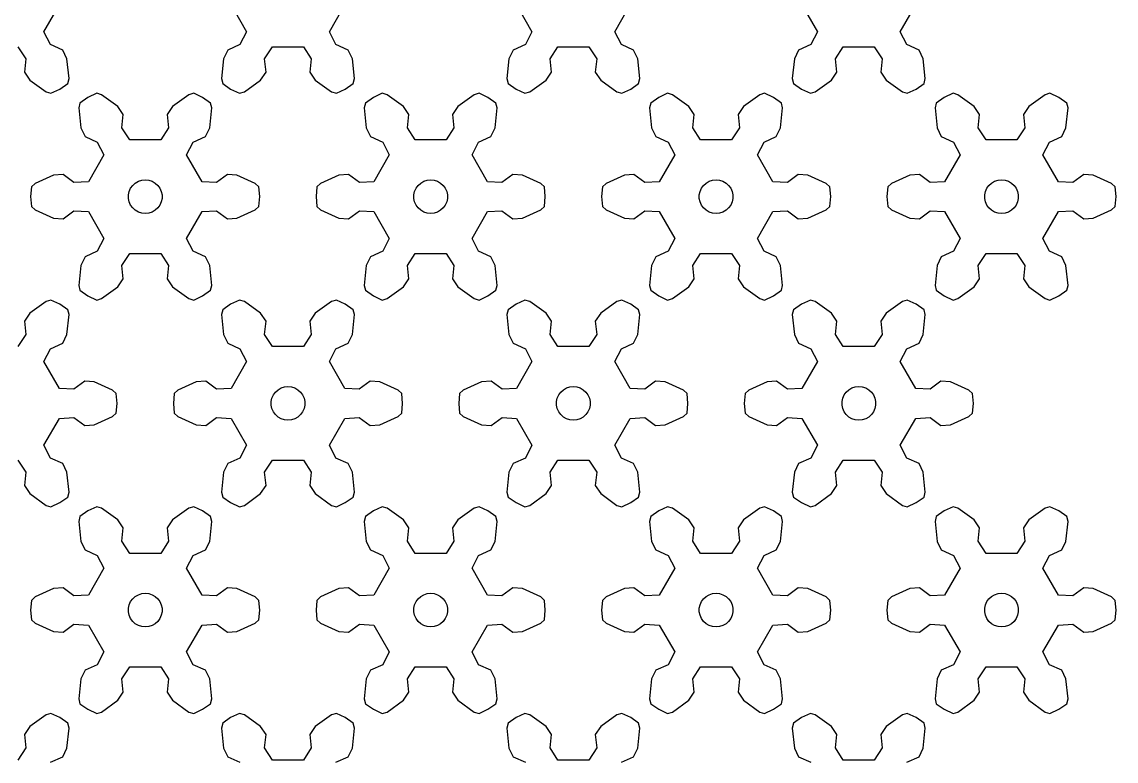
# Model space of a CAD drawing. Extents: x 0 to 198, y 0 to 239.
# Drawn here: x 100.7 to 198, y 106 to 171.7 of the extents above; entities that cross this region are included whole.
import ezdxf

# ---------------------------------------------------------------- set-up
doc = ezdxf.new("R2010")
doc.units = 0

msp = doc.modelspace()

# ---------------------------------------------------------------- linework, layer by layer
for p, q in [((102.667, 170.848), (104.043, 173.231)), ((119.304, 173.231), (120.68, 170.848)), ((128.039, 170.848), (129.414, 173.231)), ((144.676, 173.231), (146.052, 170.848)), ((153.41, 170.848), (154.786, 173.231)), ((170.048, 173.231), (171.423, 170.848)), ((178.782, 170.848), (180.158, 173.231)), ((103.252, 169.705), (102.667, 170.848)), ((120.68, 170.848), (120.095, 169.705)), ((128.624, 169.705), (128.039, 170.848)), ((146.052, 170.848), (145.467, 169.705)), ((153.995, 169.705), (153.41, 170.848)), ((171.423, 170.848), (170.838, 169.705)), ((179.367, 169.705), (178.782, 170.848)), ((100.363, 169.518), (101.061, 168.44)), ((104.342, 169.218), (103.252, 169.705)), ((120.095, 169.705), (119.005, 169.218)), ((122.285, 168.44), (122.983, 169.518)), ((122.983, 169.518), (125.735, 169.518)), ((125.735, 169.518), (126.433, 168.44)), ((129.713, 169.218), (128.624, 169.705)), ((145.467, 169.705), (144.377, 169.218)), ((147.657, 168.44), (148.355, 169.518)), ((148.355, 169.518), (151.107, 169.518)), ((151.107, 169.518), (151.805, 168.44)), ((155.085, 169.218), (153.995, 169.705)), ((170.838, 169.705), (169.749, 169.218)), ((173.029, 168.44), (173.727, 169.518)), ((173.727, 169.518), (176.479, 169.518)), ((176.479, 169.518), (177.177, 168.44)), ((180.457, 169.218), (179.367, 169.705)), ((101.061, 168.44), (100.938, 167.253)), ((104.715, 168.451), (104.342, 169.218)), ((104.9, 166.675), (104.715, 168.451)), ((118.632, 168.451), (118.447, 166.675)), ((119.005, 169.218), (118.632, 168.451)), ((122.409, 167.253), (122.285, 168.44)), ((126.433, 168.44), (126.309, 167.253)), ((130.087, 168.451), (129.713, 169.218)), ((130.271, 166.675), (130.087, 168.451)), ((144.004, 168.451), (143.819, 166.675)), ((144.377, 169.218), (144.004, 168.451)), ((147.781, 167.253), (147.657, 168.44)), ((151.805, 168.44), (151.681, 167.253)), ((155.458, 168.451), (155.085, 169.218)), ((155.643, 166.675), (155.458, 168.451)), ((169.375, 168.451), (169.191, 166.675)), ((169.749, 169.218), (169.375, 168.451)), ((173.153, 167.253), (173.029, 168.44)), ((177.177, 168.44), (177.053, 167.253)), ((180.83, 168.451), (180.457, 169.218)), ((181.015, 166.675), (180.83, 168.451)), ((100.938, 167.253), (101.415, 166.546)), ((101.415, 166.546), (102.861, 165.498)), ((104.79, 166.237), (104.9, 166.675)), ((118.447, 166.675), (118.556, 166.237)), ((120.485, 165.498), (121.931, 166.546)), ((121.931, 166.546), (122.409, 167.253)), ((126.309, 167.253), (126.787, 166.546)), ((126.787, 166.546), (128.233, 165.498)), ((130.162, 166.237), (130.271, 166.675)), ((143.819, 166.675), (143.928, 166.237)), ((145.857, 165.498), (147.303, 166.546)), ((147.303, 166.546), (147.781, 167.253)), ((151.681, 167.253), (152.159, 166.546)), ((152.159, 166.546), (153.605, 165.498)), ((155.534, 166.237), (155.643, 166.675)), ((169.191, 166.675), (169.3, 166.237)), ((171.229, 165.498), (172.675, 166.546)), ((172.675, 166.546), (173.153, 167.253)), ((177.053, 167.253), (177.531, 166.546)), ((177.531, 166.546), (178.977, 165.498)), ((180.906, 166.237), (181.015, 166.675)), ((102.861, 165.498), (103.295, 165.374)), ((103.295, 165.374), (104.08, 165.74)), ((104.08, 165.74), (104.79, 166.237)), ((107.366, 165.374), (106.58, 165.008)), ((107.8, 165.25), (107.366, 165.374)), ((115.981, 165.374), (115.547, 165.25)), ((116.766, 165.008), (115.981, 165.374)), ((118.556, 166.237), (119.266, 165.74)), ((119.266, 165.74), (120.051, 165.374)), ((120.051, 165.374), (120.485, 165.498)), ((128.233, 165.498), (128.667, 165.374)), ((128.667, 165.374), (129.452, 165.74)), ((129.452, 165.74), (130.162, 166.237)), ((132.737, 165.374), (131.952, 165.008)), ((133.171, 165.25), (132.737, 165.374)), ((141.353, 165.374), (140.919, 165.25)), ((142.138, 165.008), (141.353, 165.374)), ((143.928, 166.237), (144.638, 165.74)), ((144.638, 165.74), (145.423, 165.374)), ((145.423, 165.374), (145.857, 165.498)), ((153.605, 165.498), (154.039, 165.374)), ((154.039, 165.374), (154.824, 165.74)), ((154.824, 165.74), (155.534, 166.237)), ((158.109, 165.374), (157.324, 165.008)), ((158.543, 165.25), (158.109, 165.374)), ((166.725, 165.374), (166.291, 165.25)), ((167.51, 165.008), (166.725, 165.374)), ((169.3, 166.237), (170.01, 165.74)), ((170.01, 165.74), (170.795, 165.374)), ((170.795, 165.374), (171.229, 165.498)), ((178.977, 165.498), (179.411, 165.374)), ((179.411, 165.374), (180.196, 165.74)), ((180.196, 165.74), (180.906, 166.237)), ((183.481, 165.374), (182.696, 165.008)), ((183.915, 165.25), (183.481, 165.374)), ((192.096, 165.374), (191.662, 165.25)), ((192.882, 165.008), (192.096, 165.374)), ((105.871, 164.511), (105.761, 164.073)), ((106.58, 165.008), (105.871, 164.511)), ((109.245, 164.202), (107.8, 165.25)), ((115.547, 165.25), (114.101, 164.202)), ((117.476, 164.511), (116.766, 165.008)), ((117.586, 164.073), (117.476, 164.511)), ((131.242, 164.511), (131.133, 164.073)), ((131.952, 165.008), (131.242, 164.511)), ((134.617, 164.202), (133.171, 165.25)), ((140.919, 165.25), (139.473, 164.202)), ((142.848, 164.511), (142.138, 165.008)), ((142.957, 164.073), (142.848, 164.511)), ((156.614, 164.511), (156.505, 164.073)), ((157.324, 165.008), (156.614, 164.511)), ((159.989, 164.202), (158.543, 165.25)), ((166.291, 165.25), (164.845, 164.202)), ((168.22, 164.511), (167.51, 165.008)), ((168.329, 164.073), (168.22, 164.511)), ((181.986, 164.511), (181.876, 164.073)), ((182.696, 165.008), (181.986, 164.511)), ((185.361, 164.202), (183.915, 165.25)), ((191.662, 165.25), (190.217, 164.202)), ((193.591, 164.511), (192.882, 165.008)), ((193.701, 164.073), (193.591, 164.511)), ((105.761, 164.073), (105.946, 162.297)), ((109.723, 163.495), (109.245, 164.202)), ((109.599, 162.308), (109.723, 163.495)), ((114.101, 164.202), (113.623, 163.495)), ((113.623, 163.495), (113.747, 162.308)), ((117.401, 162.297), (117.586, 164.073)), ((131.133, 164.073), (131.318, 162.297)), ((135.095, 163.495), (134.617, 164.202)), ((134.971, 162.308), (135.095, 163.495)), ((139.473, 164.202), (138.995, 163.495)), ((138.995, 163.495), (139.119, 162.308)), ((142.772, 162.297), (142.957, 164.073)), ((156.505, 164.073), (156.689, 162.297)), ((160.467, 163.495), (159.989, 164.202)), ((160.343, 162.308), (160.467, 163.495)), ((164.845, 164.202), (164.367, 163.495)), ((164.367, 163.495), (164.491, 162.308)), ((168.144, 162.297), (168.329, 164.073)), ((181.876, 164.073), (182.061, 162.297)), ((185.839, 163.495), (185.361, 164.202)), ((185.715, 162.308), (185.839, 163.495)), ((190.217, 164.202), (189.739, 163.495)), ((189.739, 163.495), (189.863, 162.308)), ((193.516, 162.297), (193.701, 164.073)), ((105.946, 162.297), (106.319, 161.53)), ((106.319, 161.53), (107.409, 161.043)), ((110.298, 161.229), (109.599, 162.308)), ((113.747, 162.308), (113.049, 161.229)), ((115.938, 161.043), (117.027, 161.53)), ((117.027, 161.53), (117.401, 162.297)), ((131.318, 162.297), (131.691, 161.53)), ((131.691, 161.53), (132.781, 161.043)), ((135.669, 161.229), (134.971, 162.308)), ((139.119, 162.308), (138.421, 161.229)), ((141.309, 161.043), (142.399, 161.53)), ((142.399, 161.53), (142.772, 162.297)), ((156.689, 162.297), (157.063, 161.53)), ((157.063, 161.53), (158.153, 161.043)), ((161.041, 161.229), (160.343, 162.308)), ((164.491, 162.308), (163.793, 161.229)), ((166.681, 161.043), (167.771, 161.53)), ((167.771, 161.53), (168.144, 162.297)), ((182.061, 162.297), (182.434, 161.53)), ((182.434, 161.53), (183.524, 161.043)), ((186.413, 161.229), (185.715, 162.308)), ((189.863, 162.308), (189.164, 161.229)), ((192.053, 161.043), (193.143, 161.53)), ((193.143, 161.53), (193.516, 162.297)), ((107.409, 161.043), (107.994, 159.899)), ((113.049, 161.229), (110.298, 161.229)), ((115.353, 159.899), (115.938, 161.043)), ((132.781, 161.043), (133.366, 159.899)), ((138.421, 161.229), (135.669, 161.229)), ((140.725, 159.899), (141.309, 161.043)), ((158.153, 161.043), (158.737, 159.899)), ((163.793, 161.229), (161.041, 161.229)), ((166.096, 159.899), (166.681, 161.043)), ((183.524, 161.043), (184.109, 159.899)), ((189.164, 161.229), (186.413, 161.229)), ((191.468, 159.899), (192.053, 161.043)), ((107.994, 159.899), (106.618, 157.516)), ((116.728, 157.516), (115.353, 159.899)), ((133.366, 159.899), (131.99, 157.516)), ((142.1, 157.516), (140.725, 159.899)), ((158.737, 159.899), (157.362, 157.516)), ((167.472, 157.516), (166.096, 159.899)), ((184.109, 159.899), (182.734, 157.516)), ((192.844, 157.516), (191.468, 159.899)), ((103.518, 158.091), (101.887, 157.363)), ((104.369, 158.152), (103.518, 158.091)), ((105.335, 157.451), (104.369, 158.152)), ((111.063, 157.557), (111.361, 157.654)), ((111.361, 157.654), (111.673, 157.686)), ((111.673, 157.686), (111.985, 157.654)), ((111.985, 157.654), (112.283, 157.557)), ((118.978, 158.152), (118.011, 157.451)), ((119.829, 158.091), (118.978, 158.152)), ((121.459, 157.363), (119.829, 158.091)), ((128.89, 158.091), (127.259, 157.363)), ((129.741, 158.152), (128.89, 158.091)), ((130.707, 157.451), (129.741, 158.152)), ((136.435, 157.557), (136.733, 157.654)), ((136.733, 157.654), (137.045, 157.686)), ((137.045, 157.686), (137.357, 157.654)), ((137.357, 157.654), (137.655, 157.557)), ((144.35, 158.152), (143.383, 157.451)), ((145.2, 158.091), (144.35, 158.152)), ((146.831, 157.363), (145.2, 158.091)), ((154.262, 158.091), (152.631, 157.363)), ((155.112, 158.152), (154.262, 158.091)), ((156.079, 157.451), (155.112, 158.152)), ((161.807, 157.557), (162.105, 157.654)), ((162.105, 157.654), (162.417, 157.686)), ((162.417, 157.686), (162.729, 157.654)), ((162.729, 157.654), (163.027, 157.557)), ((169.721, 158.152), (168.755, 157.451)), ((170.572, 158.091), (169.721, 158.152)), ((172.203, 157.363), (170.572, 158.091)), ((179.633, 158.091), (178.003, 157.363)), ((180.484, 158.152), (179.633, 158.091)), ((181.451, 157.451), (180.484, 158.152)), ((187.179, 157.557), (187.477, 157.654)), ((187.477, 157.654), (187.789, 157.686)), ((187.789, 157.686), (188.101, 157.654)), ((188.101, 157.654), (188.399, 157.557)), ((195.093, 158.152), (194.127, 157.451)), ((195.944, 158.091), (195.093, 158.152)), ((197.575, 157.363), (195.944, 158.091)), ((101.563, 157.05), (101.487, 156.186)), ((101.887, 157.363), (101.563, 157.05)), ((106.618, 157.516), (105.335, 157.451)), ((110.181, 156.343), (110.247, 156.65)), ((110.247, 156.65), (110.374, 156.936)), ((110.374, 156.936), (110.559, 157.19)), ((110.559, 157.19), (110.792, 157.4)), ((110.792, 157.4), (111.063, 157.557)), ((112.283, 157.557), (112.555, 157.4)), ((112.555, 157.4), (112.788, 157.19)), ((112.788, 157.19), (112.972, 156.936)), ((112.972, 156.936), (113.1, 156.65)), ((113.1, 156.65), (113.165, 156.343)), ((118.011, 157.451), (116.728, 157.516)), ((121.784, 157.05), (121.459, 157.363)), ((121.859, 156.186), (121.784, 157.05)), ((126.935, 157.05), (126.859, 156.186)), ((127.259, 157.363), (126.935, 157.05)), ((131.99, 157.516), (130.707, 157.451)), ((135.553, 156.343), (135.618, 156.65)), ((135.618, 156.65), (135.746, 156.936)), ((135.746, 156.936), (135.93, 157.19)), ((135.93, 157.19), (136.163, 157.4)), ((136.163, 157.4), (136.435, 157.557)), ((137.655, 157.557), (137.927, 157.4)), ((137.927, 157.4), (138.16, 157.19)), ((138.16, 157.19), (138.344, 156.936)), ((138.344, 156.936), (138.472, 156.65)), ((138.472, 156.65), (138.537, 156.343)), ((143.383, 157.451), (142.1, 157.516)), ((147.155, 157.05), (146.831, 157.363)), ((147.231, 156.186), (147.155, 157.05)), ((152.307, 157.05), (152.231, 156.186)), ((152.631, 157.363), (152.307, 157.05)), ((157.362, 157.516), (156.079, 157.451)), ((160.925, 156.343), (160.99, 156.65)), ((160.99, 156.65), (161.118, 156.936)), ((161.118, 156.936), (161.302, 157.19)), ((161.302, 157.19), (161.535, 157.4)), ((161.535, 157.4), (161.807, 157.557)), ((163.027, 157.557), (163.299, 157.4)), ((163.299, 157.4), (163.532, 157.19)), ((163.532, 157.19), (163.716, 156.936)), ((163.716, 156.936), (163.843, 156.65)), ((163.843, 156.65), (163.909, 156.343)), ((168.755, 157.451), (167.472, 157.516)), ((172.527, 157.05), (172.203, 157.363)), ((172.603, 156.186), (172.527, 157.05)), ((177.678, 157.05), (177.603, 156.186)), ((178.003, 157.363), (177.678, 157.05)), ((182.734, 157.516), (181.451, 157.451)), ((186.297, 156.343), (186.362, 156.65)), ((186.362, 156.65), (186.49, 156.936)), ((186.49, 156.936), (186.674, 157.19)), ((186.674, 157.19), (186.907, 157.4)), ((186.907, 157.4), (187.179, 157.557)), ((188.399, 157.557), (188.67, 157.4)), ((188.67, 157.4), (188.903, 157.19)), ((188.903, 157.19), (189.088, 156.936)), ((189.088, 156.936), (189.215, 156.65)), ((189.215, 156.65), (189.281, 156.343)), ((194.127, 157.451), (192.844, 157.516)), ((197.899, 157.05), (197.575, 157.363)), ((197.975, 156.186), (197.899, 157.05)), ((101.487, 156.186), (101.563, 155.323)), ((110.181, 156.03), (110.181, 156.343)), ((110.247, 155.723), (110.181, 156.03)), ((110.374, 155.436), (110.247, 155.723)), ((113.1, 155.723), (112.972, 155.436)), ((113.165, 156.03), (113.1, 155.723)), ((113.165, 156.343), (113.165, 156.03)), ((121.784, 155.323), (121.859, 156.186)), ((126.859, 156.186), (126.935, 155.323)), ((135.553, 156.03), (135.553, 156.343)), ((135.618, 155.723), (135.553, 156.03)), ((135.746, 155.436), (135.618, 155.723)), ((138.472, 155.723), (138.344, 155.436)), ((138.537, 156.03), (138.472, 155.723)), ((138.537, 156.343), (138.537, 156.03)), ((147.155, 155.323), (147.231, 156.186)), ((152.231, 156.186), (152.307, 155.323)), ((160.925, 156.03), (160.925, 156.343)), ((160.99, 155.723), (160.925, 156.03)), ((161.118, 155.436), (160.99, 155.723)), ((163.843, 155.723), (163.716, 155.436)), ((163.909, 156.03), (163.843, 155.723)), ((163.909, 156.343), (163.909, 156.03)), ((172.527, 155.323), (172.603, 156.186)), ((177.603, 156.186), (177.678, 155.323)), ((186.297, 156.03), (186.297, 156.343)), ((186.362, 155.723), (186.297, 156.03)), ((186.49, 155.436), (186.362, 155.723)), ((189.215, 155.723), (189.088, 155.436)), ((189.281, 156.03), (189.215, 155.723)), ((189.281, 156.343), (189.281, 156.03)), ((197.899, 155.323), (197.975, 156.186)), ((101.563, 155.323), (101.887, 155.009)), ((101.887, 155.009), (103.518, 154.281)), ((104.369, 154.221), (105.335, 154.922)), ((105.335, 154.922), (106.618, 154.856)), ((106.618, 154.856), (107.994, 152.474)), ((110.559, 155.183), (110.374, 155.436)), ((110.792, 154.973), (110.559, 155.183)), ((111.063, 154.816), (110.792, 154.973)), ((111.361, 154.719), (111.063, 154.816)), ((111.673, 154.686), (111.361, 154.719)), ((111.985, 154.719), (111.673, 154.686)), ((112.283, 154.816), (111.985, 154.719)), ((112.555, 154.973), (112.283, 154.816)), ((112.788, 155.183), (112.555, 154.973)), ((112.972, 155.436), (112.788, 155.183)), ((115.353, 152.474), (116.728, 154.856)), ((116.728, 154.856), (118.011, 154.922)), ((118.011, 154.922), (118.978, 154.221)), ((119.829, 154.281), (121.459, 155.009)), ((121.459, 155.009), (121.784, 155.323)), ((126.935, 155.323), (127.259, 155.009)), ((127.259, 155.009), (128.89, 154.281)), ((129.741, 154.221), (130.707, 154.922)), ((130.707, 154.922), (131.99, 154.856)), ((131.99, 154.856), (133.366, 152.474)), ((135.93, 155.183), (135.746, 155.436)), ((136.163, 154.973), (135.93, 155.183)), ((136.435, 154.816), (136.163, 154.973)), ((136.733, 154.719), (136.435, 154.816)), ((137.045, 154.686), (136.733, 154.719)), ((137.357, 154.719), (137.045, 154.686)), ((137.655, 154.816), (137.357, 154.719)), ((137.927, 154.973), (137.655, 154.816)), ((138.16, 155.183), (137.927, 154.973)), ((138.344, 155.436), (138.16, 155.183)), ((140.725, 152.474), (142.1, 154.856)), ((142.1, 154.856), (143.383, 154.922)), ((143.383, 154.922), (144.35, 154.221)), ((145.2, 154.281), (146.831, 155.009)), ((146.831, 155.009), (147.155, 155.323)), ((152.307, 155.323), (152.631, 155.009)), ((152.631, 155.009), (154.262, 154.281)), ((155.112, 154.221), (156.079, 154.922)), ((156.079, 154.922), (157.362, 154.856)), ((157.362, 154.856), (158.737, 152.474)), ((161.302, 155.183), (161.118, 155.436)), ((161.535, 154.973), (161.302, 155.183)), ((161.807, 154.816), (161.535, 154.973)), ((162.105, 154.719), (161.807, 154.816)), ((162.417, 154.686), (162.105, 154.719)), ((162.729, 154.719), (162.417, 154.686)), ((163.027, 154.816), (162.729, 154.719)), ((163.299, 154.973), (163.027, 154.816)), ((163.532, 155.183), (163.299, 154.973)), ((163.716, 155.436), (163.532, 155.183)), ((166.096, 152.474), (167.472, 154.856)), ((167.472, 154.856), (168.755, 154.922)), ((168.755, 154.922), (169.721, 154.221)), ((170.572, 154.281), (172.203, 155.009)), ((172.203, 155.009), (172.527, 155.323)), ((177.678, 155.323), (178.003, 155.009)), ((178.003, 155.009), (179.633, 154.281)), ((180.484, 154.221), (181.451, 154.922)), ((181.451, 154.922), (182.734, 154.856)), ((182.734, 154.856), (184.109, 152.474)), ((186.674, 155.183), (186.49, 155.436)), ((186.907, 154.973), (186.674, 155.183)), ((187.179, 154.816), (186.907, 154.973)), ((187.477, 154.719), (187.179, 154.816)), ((187.789, 154.686), (187.477, 154.719)), ((188.101, 154.719), (187.789, 154.686)), ((188.399, 154.816), (188.101, 154.719)), ((188.67, 154.973), (188.399, 154.816)), ((188.903, 155.183), (188.67, 154.973)), ((189.088, 155.436), (188.903, 155.183)), ((191.468, 152.474), (192.844, 154.856)), ((192.844, 154.856), (194.127, 154.922)), ((194.127, 154.922), (195.093, 154.221)), ((195.944, 154.281), (197.575, 155.009)), ((197.575, 155.009), (197.899, 155.323)), ((103.518, 154.281), (104.369, 154.221)), ((118.978, 154.221), (119.829, 154.281)), ((128.89, 154.281), (129.741, 154.221)), ((144.35, 154.221), (145.2, 154.281)), ((154.262, 154.281), (155.112, 154.221)), ((169.721, 154.221), (170.572, 154.281)), ((179.633, 154.281), (180.484, 154.221)), ((195.093, 154.221), (195.944, 154.281)), ((107.994, 152.474), (107.409, 151.33)), ((115.938, 151.33), (115.353, 152.474)), ((133.366, 152.474), (132.781, 151.33)), ((141.309, 151.33), (140.725, 152.474)), ((158.737, 152.474), (158.153, 151.33)), ((166.681, 151.33), (166.096, 152.474)), ((184.109, 152.474), (183.524, 151.33)), ((192.053, 151.33), (191.468, 152.474)), ((106.319, 150.843), (105.946, 150.076)), ((107.409, 151.33), (106.319, 150.843)), ((109.599, 150.065), (110.298, 151.143)), ((110.298, 151.143), (113.049, 151.143)), ((113.049, 151.143), (113.747, 150.065)), ((117.027, 150.843), (115.938, 151.33)), ((117.401, 150.076), (117.027, 150.843)), ((131.691, 150.843), (131.318, 150.076)), ((132.781, 151.33), (131.691, 150.843)), ((134.971, 150.065), (135.669, 151.143)), ((135.669, 151.143), (138.421, 151.143)), ((138.421, 151.143), (139.119, 150.065)), ((142.399, 150.843), (141.309, 151.33)), ((142.772, 150.076), (142.399, 150.843)), ((157.063, 150.843), (156.689, 150.076)), ((158.153, 151.33), (157.063, 150.843)), ((160.343, 150.065), (161.041, 151.143)), ((161.041, 151.143), (163.793, 151.143)), ((163.793, 151.143), (164.491, 150.065)), ((167.771, 150.843), (166.681, 151.33)), ((168.144, 150.076), (167.771, 150.843)), ((182.434, 150.843), (182.061, 150.076)), ((183.524, 151.33), (182.434, 150.843)), ((185.715, 150.065), (186.413, 151.143)), ((186.413, 151.143), (189.164, 151.143)), ((189.164, 151.143), (189.863, 150.065)), ((193.143, 150.843), (192.053, 151.33)), ((193.516, 150.076), (193.143, 150.843)), ((105.946, 150.076), (105.761, 148.3)), ((109.723, 148.878), (109.599, 150.065)), ((113.747, 150.065), (113.623, 148.878)), ((117.586, 148.3), (117.401, 150.076)), ((131.318, 150.076), (131.133, 148.3)), ((135.095, 148.878), (134.971, 150.065)), ((139.119, 150.065), (138.995, 148.878)), ((142.957, 148.3), (142.772, 150.076)), ((156.689, 150.076), (156.505, 148.3)), ((160.467, 148.878), (160.343, 150.065)), ((164.491, 150.065), (164.367, 148.878)), ((168.329, 148.3), (168.144, 150.076)), ((182.061, 150.076), (181.876, 148.3)), ((185.839, 148.878), (185.715, 150.065)), ((189.863, 150.065), (189.739, 148.878)), ((193.701, 148.3), (193.516, 150.076)), ((109.245, 148.171), (109.723, 148.878)), ((113.623, 148.878), (114.101, 148.171)), ((134.617, 148.171), (135.095, 148.878)), ((138.995, 148.878), (139.473, 148.171)), ((159.989, 148.171), (160.467, 148.878)), ((164.367, 148.878), (164.845, 148.171)), ((185.361, 148.171), (185.839, 148.878)), ((189.739, 148.878), (190.217, 148.171)), ((105.761, 148.3), (105.871, 147.862)), ((105.871, 147.862), (106.58, 147.365)), ((107.8, 147.123), (109.245, 148.171)), ((114.101, 148.171), (115.547, 147.123)), ((116.766, 147.365), (117.476, 147.862)), ((117.476, 147.862), (117.586, 148.3)), ((131.133, 148.3), (131.242, 147.862)), ((131.242, 147.862), (131.952, 147.365)), ((133.171, 147.123), (134.617, 148.171)), ((139.473, 148.171), (140.919, 147.123)), ((142.138, 147.365), (142.848, 147.862)), ((142.848, 147.862), (142.957, 148.3)), ((156.505, 148.3), (156.614, 147.862)), ((156.614, 147.862), (157.324, 147.365)), ((158.543, 147.123), (159.989, 148.171)), ((164.845, 148.171), (166.291, 147.123)), ((167.51, 147.365), (168.22, 147.862)), ((168.22, 147.862), (168.329, 148.3)), ((181.876, 148.3), (181.986, 147.862)), ((181.986, 147.862), (182.696, 147.365)), ((183.915, 147.123), (185.361, 148.171)), ((190.217, 148.171), (191.662, 147.123)), ((192.882, 147.365), (193.591, 147.862)), ((193.591, 147.862), (193.701, 148.3)), ((102.861, 146.875), (101.415, 145.827)), ((103.295, 146.999), (102.861, 146.875)), ((104.08, 146.633), (103.295, 146.999)), ((106.58, 147.365), (107.366, 146.999)), ((107.366, 146.999), (107.8, 147.123)), ((115.547, 147.123), (115.981, 146.999)), ((115.981, 146.999), (116.766, 147.365)), ((120.051, 146.999), (119.266, 146.633)), ((120.485, 146.875), (120.051, 146.999)), ((121.931, 145.827), (120.485, 146.875)), ((128.233, 146.875), (126.787, 145.827)), ((128.667, 146.999), (128.233, 146.875)), ((129.452, 146.633), (128.667, 146.999)), ((131.952, 147.365), (132.737, 146.999)), ((132.737, 146.999), (133.171, 147.123)), ((140.919, 147.123), (141.353, 146.999)), ((141.353, 146.999), (142.138, 147.365)), ((145.423, 146.999), (144.638, 146.633)), ((145.857, 146.875), (145.423, 146.999)), ((147.303, 145.827), (145.857, 146.875)), ((153.605, 146.875), (152.159, 145.827)), ((154.039, 146.999), (153.605, 146.875)), ((154.824, 146.633), (154.039, 146.999)), ((157.324, 147.365), (158.109, 146.999)), ((158.109, 146.999), (158.543, 147.123)), ((166.291, 147.123), (166.725, 146.999)), ((166.725, 146.999), (167.51, 147.365)), ((170.795, 146.999), (170.01, 146.633)), ((171.229, 146.875), (170.795, 146.999)), ((172.675, 145.827), (171.229, 146.875)), ((178.977, 146.875), (177.531, 145.827)), ((179.411, 146.999), (178.977, 146.875)), ((180.196, 146.633), (179.411, 146.999)), ((182.696, 147.365), (183.481, 146.999)), ((183.481, 146.999), (183.915, 147.123)), ((191.662, 147.123), (192.096, 146.999)), ((192.096, 146.999), (192.882, 147.365)), ((104.79, 146.136), (104.08, 146.633)), ((104.9, 145.698), (104.79, 146.136)), ((118.556, 146.136), (118.447, 145.698)), ((119.266, 146.633), (118.556, 146.136)), ((130.162, 146.136), (129.452, 146.633)), ((130.271, 145.698), (130.162, 146.136)), ((143.928, 146.136), (143.819, 145.698)), ((144.638, 146.633), (143.928, 146.136)), ((155.534, 146.136), (154.824, 146.633)), ((155.643, 145.698), (155.534, 146.136)), ((169.3, 146.136), (169.191, 145.698)), ((170.01, 146.633), (169.3, 146.136)), ((180.906, 146.136), (180.196, 146.633)), ((181.015, 145.698), (180.906, 146.136)), ((101.415, 145.827), (100.938, 145.12)), ((100.938, 145.12), (101.061, 143.933)), ((104.715, 143.922), (104.9, 145.698)), ((118.447, 145.698), (118.632, 143.922)), ((122.409, 145.12), (121.931, 145.827)), ((122.285, 143.933), (122.409, 145.12)), ((126.787, 145.827), (126.309, 145.12)), ((126.309, 145.12), (126.433, 143.933)), ((130.087, 143.922), (130.271, 145.698)), ((143.819, 145.698), (144.004, 143.922)), ((147.781, 145.12), (147.303, 145.827)), ((147.657, 143.933), (147.781, 145.12)), ((152.159, 145.827), (151.681, 145.12)), ((151.681, 145.12), (151.805, 143.933)), ((155.458, 143.922), (155.643, 145.698)), ((169.191, 145.698), (169.375, 143.922)), ((173.153, 145.12), (172.675, 145.827)), ((173.029, 143.933), (173.153, 145.12)), ((177.531, 145.827), (177.053, 145.12)), ((177.053, 145.12), (177.177, 143.933)), ((180.83, 143.922), (181.015, 145.698)), ((101.061, 143.933), (100.363, 142.854)), ((103.252, 142.668), (104.342, 143.155)), ((104.342, 143.155), (104.715, 143.922)), ((118.632, 143.922), (119.005, 143.155)), ((119.005, 143.155), (120.095, 142.668)), ((122.983, 142.854), (122.285, 143.933)), ((126.433, 143.933), (125.735, 142.854)), ((128.624, 142.668), (129.713, 143.155)), ((129.713, 143.155), (130.087, 143.922)), ((144.004, 143.922), (144.377, 143.155)), ((144.377, 143.155), (145.467, 142.668)), ((148.355, 142.854), (147.657, 143.933)), ((151.805, 143.933), (151.107, 142.854)), ((153.995, 142.668), (155.085, 143.155)), ((155.085, 143.155), (155.458, 143.922)), ((169.375, 143.922), (169.749, 143.155)), ((169.749, 143.155), (170.838, 142.668)), ((173.727, 142.854), (173.029, 143.933)), ((177.177, 143.933), (176.479, 142.854)), ((179.367, 142.668), (180.457, 143.155)), ((180.457, 143.155), (180.83, 143.922)), ((102.667, 141.524), (103.252, 142.668)), ((120.095, 142.668), (120.68, 141.524)), ((125.735, 142.854), (122.983, 142.854)), ((128.039, 141.524), (128.624, 142.668)), ((145.467, 142.668), (146.052, 141.524)), ((151.107, 142.854), (148.355, 142.854)), ((153.41, 141.524), (153.995, 142.668)), ((170.838, 142.668), (171.423, 141.524)), ((176.479, 142.854), (173.727, 142.854)), ((178.782, 141.524), (179.367, 142.668)), ((104.043, 139.142), (102.667, 141.524)), ((120.68, 141.524), (119.304, 139.142)), ((129.414, 139.142), (128.039, 141.524)), ((146.052, 141.524), (144.676, 139.142)), ((154.786, 139.142), (153.41, 141.524)), ((171.423, 141.524), (170.048, 139.142)), ((180.158, 139.142), (178.782, 141.524)), ((105.326, 139.076), (104.043, 139.142)), ((106.292, 139.777), (105.326, 139.076)), ((107.143, 139.716), (106.292, 139.777)), ((108.773, 138.989), (107.143, 139.716)), ((116.204, 139.716), (114.573, 138.989)), ((117.055, 139.777), (116.204, 139.716)), ((118.021, 139.076), (117.055, 139.777)), ((119.304, 139.142), (118.021, 139.076)), ((123.477, 139.025), (123.749, 139.182)), ((123.749, 139.182), (124.047, 139.279)), ((124.047, 139.279), (124.359, 139.312)), ((124.359, 139.312), (124.671, 139.279)), ((124.671, 139.279), (124.969, 139.182)), ((124.969, 139.182), (125.241, 139.025)), ((130.697, 139.076), (129.414, 139.142)), ((131.664, 139.777), (130.697, 139.076)), ((132.514, 139.716), (131.664, 139.777)), ((134.145, 138.989), (132.514, 139.716)), ((141.576, 139.716), (139.945, 138.989)), ((142.427, 139.777), (141.576, 139.716)), ((143.393, 139.076), (142.427, 139.777)), ((144.676, 139.142), (143.393, 139.076)), ((148.849, 139.025), (149.121, 139.182)), ((149.121, 139.182), (149.419, 139.279)), ((149.419, 139.279), (149.731, 139.312)), ((149.731, 139.312), (150.043, 139.279)), ((150.043, 139.279), (150.341, 139.182)), ((150.341, 139.182), (150.613, 139.025)), ((156.069, 139.076), (154.786, 139.142)), ((157.035, 139.777), (156.069, 139.076)), ((157.886, 139.716), (157.035, 139.777)), ((159.517, 138.989), (157.886, 139.716)), ((166.948, 139.716), (165.317, 138.989)), ((167.798, 139.777), (166.948, 139.716)), ((168.765, 139.076), (167.798, 139.777)), ((170.048, 139.142), (168.765, 139.076)), ((174.221, 139.025), (174.493, 139.182)), ((174.493, 139.182), (174.791, 139.279)), ((174.791, 139.279), (175.103, 139.312)), ((175.103, 139.312), (175.415, 139.279)), ((175.415, 139.279), (175.713, 139.182)), ((175.713, 139.182), (175.985, 139.025)), ((181.441, 139.076), (180.158, 139.142)), ((182.407, 139.777), (181.441, 139.076)), ((183.258, 139.716), (182.407, 139.777)), ((184.889, 138.989), (183.258, 139.716)), ((109.098, 138.675), (108.773, 138.989)), ((109.173, 137.812), (109.098, 138.675)), ((114.249, 138.675), (114.173, 137.812)), ((114.573, 138.989), (114.249, 138.675)), ((122.867, 137.968), (122.933, 138.275)), ((122.933, 138.275), (123.06, 138.562)), ((123.06, 138.562), (123.244, 138.815)), ((123.244, 138.815), (123.477, 139.025)), ((125.241, 139.025), (125.474, 138.815)), ((125.474, 138.815), (125.658, 138.562)), ((125.658, 138.562), (125.786, 138.275)), ((125.786, 138.275), (125.851, 137.968)), ((134.47, 138.675), (134.145, 138.989)), ((134.545, 137.812), (134.47, 138.675)), ((139.621, 138.675), (139.545, 137.812)), ((139.945, 138.989), (139.621, 138.675)), ((148.239, 137.968), (148.304, 138.275)), ((148.304, 138.275), (148.432, 138.562)), ((148.432, 138.562), (148.616, 138.815)), ((148.616, 138.815), (148.849, 139.025)), ((150.613, 139.025), (150.846, 138.815)), ((150.846, 138.815), (151.03, 138.562)), ((151.03, 138.562), (151.158, 138.275)), ((151.158, 138.275), (151.223, 137.968)), ((159.841, 138.675), (159.517, 138.989)), ((159.917, 137.812), (159.841, 138.675)), ((164.992, 138.675), (164.917, 137.812)), ((165.317, 138.989), (164.992, 138.675)), ((173.611, 137.968), (173.676, 138.275)), ((173.676, 138.275), (173.804, 138.562)), ((173.804, 138.562), (173.988, 138.815)), ((173.988, 138.815), (174.221, 139.025)), ((175.985, 139.025), (176.218, 138.815)), ((176.218, 138.815), (176.402, 138.562)), ((176.402, 138.562), (176.529, 138.275)), ((176.529, 138.275), (176.595, 137.968)), ((185.213, 138.675), (184.889, 138.989)), ((185.289, 137.812), (185.213, 138.675)), ((109.098, 136.948), (109.173, 137.812)), ((114.173, 137.812), (114.249, 136.948)), ((122.867, 137.655), (122.867, 137.968)), ((122.933, 137.348), (122.867, 137.655)), ((123.06, 137.062), (122.933, 137.348)), ((125.786, 137.348), (125.658, 137.062)), ((125.851, 137.655), (125.786, 137.348)), ((125.851, 137.968), (125.851, 137.655)), ((134.47, 136.948), (134.545, 137.812)), ((139.545, 137.812), (139.621, 136.948)), ((148.239, 137.655), (148.239, 137.968)), ((148.304, 137.348), (148.239, 137.655)), ((148.432, 137.062), (148.304, 137.348)), ((151.158, 137.348), (151.03, 137.062)), ((151.223, 137.655), (151.158, 137.348)), ((151.223, 137.968), (151.223, 137.655)), ((159.841, 136.948), (159.917, 137.812)), ((164.917, 137.812), (164.992, 136.948)), ((173.611, 137.655), (173.611, 137.968)), ((173.676, 137.348), (173.611, 137.655)), ((173.804, 137.062), (173.676, 137.348)), ((176.529, 137.348), (176.402, 137.062)), ((176.595, 137.655), (176.529, 137.348)), ((176.595, 137.968), (176.595, 137.655)), ((185.213, 136.948), (185.289, 137.812)), ((102.667, 134.099), (104.043, 136.481)), ((104.043, 136.481), (105.326, 136.547)), ((105.326, 136.547), (106.292, 135.846)), ((107.143, 135.907), (108.773, 136.635)), ((108.773, 136.635), (109.098, 136.948)), ((114.249, 136.948), (114.573, 136.635)), ((114.573, 136.635), (116.204, 135.907)), ((117.055, 135.846), (118.021, 136.547)), ((118.021, 136.547), (119.304, 136.481)), ((119.304, 136.481), (120.68, 134.099)), ((123.244, 136.808), (123.06, 137.062)), ((123.477, 136.598), (123.244, 136.808)), ((123.749, 136.441), (123.477, 136.598)), ((124.047, 136.344), (123.749, 136.441)), ((124.359, 136.312), (124.047, 136.344)), ((124.671, 136.344), (124.359, 136.312)), ((124.969, 136.441), (124.671, 136.344)), ((125.241, 136.598), (124.969, 136.441)), ((125.474, 136.808), (125.241, 136.598)), ((125.658, 137.062), (125.474, 136.808)), ((128.039, 134.099), (129.414, 136.481)), ((129.414, 136.481), (130.697, 136.547)), ((130.697, 136.547), (131.664, 135.846)), ((132.514, 135.907), (134.145, 136.635)), ((134.145, 136.635), (134.47, 136.948)), ((139.621, 136.948), (139.945, 136.635)), ((139.945, 136.635), (141.576, 135.907)), ((142.427, 135.846), (143.393, 136.547)), ((143.393, 136.547), (144.676, 136.481)), ((144.676, 136.481), (146.052, 134.099)), ((148.616, 136.808), (148.432, 137.062)), ((148.849, 136.598), (148.616, 136.808)), ((149.121, 136.441), (148.849, 136.598)), ((149.419, 136.344), (149.121, 136.441)), ((149.731, 136.312), (149.419, 136.344)), ((150.043, 136.344), (149.731, 136.312)), ((150.341, 136.441), (150.043, 136.344)), ((150.613, 136.598), (150.341, 136.441)), ((150.846, 136.808), (150.613, 136.598)), ((151.03, 137.062), (150.846, 136.808)), ((153.41, 134.099), (154.786, 136.481)), ((154.786, 136.481), (156.069, 136.547)), ((156.069, 136.547), (157.035, 135.846)), ((157.886, 135.907), (159.517, 136.635)), ((159.517, 136.635), (159.841, 136.948)), ((164.992, 136.948), (165.317, 136.635)), ((165.317, 136.635), (166.948, 135.907)), ((167.798, 135.846), (168.765, 136.547)), ((168.765, 136.547), (170.048, 136.481)), ((170.048, 136.481), (171.423, 134.099)), ((173.988, 136.808), (173.804, 137.062)), ((174.221, 136.598), (173.988, 136.808)), ((174.493, 136.441), (174.221, 136.598)), ((174.791, 136.344), (174.493, 136.441)), ((175.103, 136.312), (174.791, 136.344)), ((175.415, 136.344), (175.103, 136.312)), ((175.713, 136.441), (175.415, 136.344)), ((175.985, 136.598), (175.713, 136.441)), ((176.218, 136.808), (175.985, 136.598)), ((176.402, 137.062), (176.218, 136.808)), ((178.782, 134.099), (180.158, 136.481)), ((180.158, 136.481), (181.441, 136.547)), ((181.441, 136.547), (182.407, 135.846)), ((183.258, 135.907), (184.889, 136.635)), ((184.889, 136.635), (185.213, 136.948)), ((106.292, 135.846), (107.143, 135.907)), ((116.204, 135.907), (117.055, 135.846)), ((131.664, 135.846), (132.514, 135.907)), ((141.576, 135.907), (142.427, 135.846)), ((157.035, 135.846), (157.886, 135.907)), ((166.948, 135.907), (167.798, 135.846)), ((182.407, 135.846), (183.258, 135.907)), ((103.252, 132.955), (102.667, 134.099)), ((120.68, 134.099), (120.095, 132.955)), ((128.624, 132.955), (128.039, 134.099)), ((146.052, 134.099), (145.467, 132.955)), ((153.995, 132.955), (153.41, 134.099)), ((171.423, 134.099), (170.838, 132.955)), ((179.367, 132.955), (178.782, 134.099)), ((100.363, 132.769), (101.061, 131.69)), ((104.342, 132.468), (103.252, 132.955)), ((104.715, 131.701), (104.342, 132.468)), ((119.005, 132.468), (118.632, 131.701)), ((120.095, 132.955), (119.005, 132.468)), ((122.285, 131.69), (122.983, 132.769)), ((122.983, 132.769), (125.735, 132.769)), ((125.735, 132.769), (126.433, 131.69)), ((129.713, 132.468), (128.624, 132.955)), ((130.087, 131.701), (129.713, 132.468)), ((144.377, 132.468), (144.004, 131.701)), ((145.467, 132.955), (144.377, 132.468)), ((147.657, 131.69), (148.355, 132.769)), ((148.355, 132.769), (151.107, 132.769)), ((151.107, 132.769), (151.805, 131.69)), ((155.085, 132.468), (153.995, 132.955)), ((155.458, 131.701), (155.085, 132.468)), ((169.749, 132.468), (169.375, 131.701)), ((170.838, 132.955), (169.749, 132.468)), ((173.029, 131.69), (173.727, 132.769)), ((173.727, 132.769), (176.479, 132.769)), ((176.479, 132.769), (177.177, 131.69)), ((180.457, 132.468), (179.367, 132.955)), ((180.83, 131.701), (180.457, 132.468)), ((101.061, 131.69), (100.938, 130.503)), ((104.9, 129.925), (104.715, 131.701)), ((118.632, 131.701), (118.447, 129.925)), ((122.409, 130.503), (122.285, 131.69)), ((126.433, 131.69), (126.309, 130.503)), ((130.271, 129.925), (130.087, 131.701)), ((144.004, 131.701), (143.819, 129.925)), ((147.781, 130.503), (147.657, 131.69)), ((151.805, 131.69), (151.681, 130.503)), ((155.643, 129.925), (155.458, 131.701)), ((169.375, 131.701), (169.191, 129.925)), ((173.153, 130.503), (173.029, 131.69)), ((177.177, 131.69), (177.053, 130.503)), ((181.015, 129.925), (180.83, 131.701)), ((100.938, 130.503), (101.415, 129.796)), ((121.931, 129.796), (122.409, 130.503)), ((126.309, 130.503), (126.787, 129.796)), ((147.303, 129.796), (147.781, 130.503)), ((151.681, 130.503), (152.159, 129.796)), ((172.675, 129.796), (173.153, 130.503)), ((177.053, 130.503), (177.531, 129.796)), ((101.415, 129.796), (102.861, 128.748)), ((104.08, 128.99), (104.79, 129.487)), ((104.79, 129.487), (104.9, 129.925)), ((118.447, 129.925), (118.556, 129.487)), ((118.556, 129.487), (119.266, 128.99)), ((120.485, 128.748), (121.931, 129.796)), ((126.787, 129.796), (128.233, 128.748)), ((129.452, 128.99), (130.162, 129.487)), ((130.162, 129.487), (130.271, 129.925)), ((143.819, 129.925), (143.928, 129.487)), ((143.928, 129.487), (144.638, 128.99)), ((145.857, 128.748), (147.303, 129.796)), ((152.159, 129.796), (153.605, 128.748)), ((154.824, 128.99), (155.534, 129.487)), ((155.534, 129.487), (155.643, 129.925)), ((169.191, 129.925), (169.3, 129.487)), ((169.3, 129.487), (170.01, 128.99)), ((171.229, 128.748), (172.675, 129.796)), ((177.531, 129.796), (178.977, 128.748)), ((180.196, 128.99), (180.906, 129.487)), ((180.906, 129.487), (181.015, 129.925)), ((102.861, 128.748), (103.295, 128.624)), ((103.295, 128.624), (104.08, 128.99)), ((107.366, 128.624), (106.58, 128.258)), ((107.8, 128.5), (107.366, 128.624)), ((109.245, 127.452), (107.8, 128.5)), ((115.547, 128.5), (114.101, 127.452)), ((115.981, 128.624), (115.547, 128.5)), ((116.766, 128.258), (115.981, 128.624)), ((119.266, 128.99), (120.051, 128.624)), ((120.051, 128.624), (120.485, 128.748)), ((128.233, 128.748), (128.667, 128.624)), ((128.667, 128.624), (129.452, 128.99)), ((132.737, 128.624), (131.952, 128.258)), ((133.171, 128.5), (132.737, 128.624)), ((134.617, 127.452), (133.171, 128.5)), ((140.919, 128.5), (139.473, 127.452)), ((141.353, 128.624), (140.919, 128.5)), ((142.138, 128.258), (141.353, 128.624)), ((144.638, 128.99), (145.423, 128.624)), ((145.423, 128.624), (145.857, 128.748)), ((153.605, 128.748), (154.039, 128.624)), ((154.039, 128.624), (154.824, 128.99)), ((158.109, 128.624), (157.324, 128.258)), ((158.543, 128.5), (158.109, 128.624)), ((159.989, 127.452), (158.543, 128.5)), ((166.291, 128.5), (164.845, 127.452)), ((166.725, 128.624), (166.291, 128.5)), ((167.51, 128.258), (166.725, 128.624)), ((170.01, 128.99), (170.795, 128.624)), ((170.795, 128.624), (171.229, 128.748)), ((178.977, 128.748), (179.411, 128.624)), ((179.411, 128.624), (180.196, 128.99)), ((183.481, 128.624), (182.696, 128.258)), ((183.915, 128.5), (183.481, 128.624)), ((185.361, 127.452), (183.915, 128.5)), ((191.662, 128.5), (190.217, 127.452)), ((192.096, 128.624), (191.662, 128.5)), ((192.882, 128.258), (192.096, 128.624)), ((105.871, 127.761), (105.761, 127.323)), ((106.58, 128.258), (105.871, 127.761)), ((109.723, 126.745), (109.245, 127.452)), ((114.101, 127.452), (113.623, 126.745)), ((117.476, 127.761), (116.766, 128.258)), ((117.586, 127.323), (117.476, 127.761)), ((131.242, 127.761), (131.133, 127.323)), ((131.952, 128.258), (131.242, 127.761)), ((135.095, 126.745), (134.617, 127.452)), ((139.473, 127.452), (138.995, 126.745)), ((142.848, 127.761), (142.138, 128.258)), ((142.957, 127.323), (142.848, 127.761)), ((156.614, 127.761), (156.505, 127.323)), ((157.324, 128.258), (156.614, 127.761)), ((160.467, 126.745), (159.989, 127.452)), ((164.845, 127.452), (164.367, 126.745)), ((168.22, 127.761), (167.51, 128.258)), ((168.329, 127.323), (168.22, 127.761)), ((181.986, 127.761), (181.876, 127.323)), ((182.696, 128.258), (181.986, 127.761)), ((185.839, 126.745), (185.361, 127.452)), ((190.217, 127.452), (189.739, 126.745)), ((193.591, 127.761), (192.882, 128.258)), ((193.701, 127.323), (193.591, 127.761)), ((105.761, 127.323), (105.946, 125.547)), ((109.599, 125.558), (109.723, 126.745)), ((113.623, 126.745), (113.747, 125.558)), ((117.401, 125.547), (117.586, 127.323)), ((131.133, 127.323), (131.318, 125.547)), ((134.971, 125.558), (135.095, 126.745)), ((138.995, 126.745), (139.119, 125.558)), ((142.772, 125.547), (142.957, 127.323)), ((156.505, 127.323), (156.689, 125.547)), ((160.343, 125.558), (160.467, 126.745)), ((164.367, 126.745), (164.491, 125.558)), ((168.144, 125.547), (168.329, 127.323)), ((181.876, 127.323), (182.061, 125.547)), ((185.715, 125.558), (185.839, 126.745)), ((189.739, 126.745), (189.863, 125.558)), ((193.516, 125.547), (193.701, 127.323)), ((105.946, 125.547), (106.319, 124.78)), ((110.298, 124.48), (109.599, 125.558)), ((113.747, 125.558), (113.049, 124.48)), ((117.027, 124.78), (117.401, 125.547)), ((131.318, 125.547), (131.691, 124.78)), ((135.669, 124.48), (134.971, 125.558)), ((139.119, 125.558), (138.421, 124.48)), ((142.399, 124.78), (142.772, 125.547)), ((156.689, 125.547), (157.063, 124.78)), ((161.041, 124.48), (160.343, 125.558)), ((164.491, 125.558), (163.793, 124.48)), ((167.771, 124.78), (168.144, 125.547)), ((182.061, 125.547), (182.434, 124.78)), ((186.413, 124.48), (185.715, 125.558)), ((189.863, 125.558), (189.164, 124.48)), ((193.143, 124.78), (193.516, 125.547)), ((106.319, 124.78), (107.409, 124.293)), ((115.938, 124.293), (117.027, 124.78)), ((131.691, 124.78), (132.781, 124.293)), ((141.309, 124.293), (142.399, 124.78)), ((157.063, 124.78), (158.153, 124.293)), ((166.681, 124.293), (167.771, 124.78)), ((182.434, 124.78), (183.524, 124.293)), ((192.053, 124.293), (193.143, 124.78)), ((107.409, 124.293), (107.994, 123.15)), ((113.049, 124.48), (110.298, 124.48)), ((115.353, 123.15), (115.938, 124.293)), ((132.781, 124.293), (133.366, 123.15)), ((138.421, 124.48), (135.669, 124.48)), ((140.725, 123.15), (141.309, 124.293)), ((158.153, 124.293), (158.737, 123.15)), ((163.793, 124.48), (161.041, 124.48)), ((166.096, 123.15), (166.681, 124.293)), ((183.524, 124.293), (184.109, 123.15)), ((189.164, 124.48), (186.413, 124.48)), ((191.468, 123.15), (192.053, 124.293)), ((107.994, 123.15), (106.618, 120.767)), ((116.728, 120.767), (115.353, 123.15)), ((133.366, 123.15), (131.99, 120.767)), ((142.1, 120.767), (140.725, 123.15)), ((158.737, 123.15), (157.362, 120.767)), ((167.472, 120.767), (166.096, 123.15)), ((184.109, 123.15), (182.734, 120.767)), ((192.844, 120.767), (191.468, 123.15)), ((101.887, 120.614), (101.563, 120.3)), ((103.518, 121.342), (101.887, 120.614)), ((104.369, 121.402), (103.518, 121.342)), ((105.335, 120.701), (104.369, 121.402)), ((106.618, 120.767), (105.335, 120.701)), ((110.559, 120.44), (110.792, 120.65)), ((110.792, 120.65), (111.063, 120.807)), ((111.063, 120.807), (111.361, 120.904)), ((111.361, 120.904), (111.673, 120.937)), ((111.673, 120.937), (111.985, 120.904)), ((111.985, 120.904), (112.283, 120.807)), ((112.283, 120.807), (112.555, 120.65)), ((112.555, 120.65), (112.788, 120.44)), ((118.011, 120.701), (116.728, 120.767)), ((118.978, 121.402), (118.011, 120.701)), ((119.829, 121.342), (118.978, 121.402)), ((121.459, 120.614), (119.829, 121.342)), ((121.784, 120.3), (121.459, 120.614)), ((127.259, 120.614), (126.935, 120.3)), ((128.89, 121.342), (127.259, 120.614)), ((129.741, 121.402), (128.89, 121.342)), ((130.707, 120.701), (129.741, 121.402)), ((131.99, 120.767), (130.707, 120.701)), ((135.93, 120.44), (136.163, 120.65)), ((136.163, 120.65), (136.435, 120.807)), ((136.435, 120.807), (136.733, 120.904)), ((136.733, 120.904), (137.045, 120.937)), ((137.045, 120.937), (137.357, 120.904)), ((137.357, 120.904), (137.655, 120.807)), ((137.655, 120.807), (137.927, 120.65)), ((137.927, 120.65), (138.16, 120.44)), ((143.383, 120.701), (142.1, 120.767)), ((144.35, 121.402), (143.383, 120.701)), ((145.2, 121.342), (144.35, 121.402)), ((146.831, 120.614), (145.2, 121.342)), ((147.155, 120.3), (146.831, 120.614)), ((152.631, 120.614), (152.307, 120.3)), ((154.262, 121.342), (152.631, 120.614)), ((155.112, 121.402), (154.262, 121.342)), ((156.079, 120.701), (155.112, 121.402)), ((157.362, 120.767), (156.079, 120.701)), ((161.302, 120.44), (161.535, 120.65)), ((161.535, 120.65), (161.807, 120.807)), ((161.807, 120.807), (162.105, 120.904)), ((162.105, 120.904), (162.417, 120.937)), ((162.417, 120.937), (162.729, 120.904)), ((162.729, 120.904), (163.027, 120.807)), ((163.027, 120.807), (163.299, 120.65)), ((163.299, 120.65), (163.532, 120.44)), ((168.755, 120.701), (167.472, 120.767)), ((169.721, 121.402), (168.755, 120.701)), ((170.572, 121.342), (169.721, 121.402)), ((172.203, 120.614), (170.572, 121.342)), ((172.527, 120.3), (172.203, 120.614)), ((178.003, 120.614), (177.678, 120.3)), ((179.633, 121.342), (178.003, 120.614)), ((180.484, 121.402), (179.633, 121.342)), ((181.451, 120.701), (180.484, 121.402)), ((182.734, 120.767), (181.451, 120.701)), ((186.674, 120.44), (186.907, 120.65)), ((186.907, 120.65), (187.179, 120.807)), ((187.179, 120.807), (187.477, 120.904)), ((187.477, 120.904), (187.789, 120.937)), ((187.789, 120.937), (188.101, 120.904)), ((188.101, 120.904), (188.399, 120.807)), ((188.399, 120.807), (188.67, 120.65)), ((188.67, 120.65), (188.903, 120.44)), ((194.127, 120.701), (192.844, 120.767)), ((195.093, 121.402), (194.127, 120.701)), ((195.944, 121.342), (195.093, 121.402)), ((197.575, 120.614), (195.944, 121.342)), ((197.899, 120.3), (197.575, 120.614)), ((101.563, 120.3), (101.487, 119.437)), ((110.181, 119.593), (110.247, 119.9)), ((110.247, 119.9), (110.374, 120.187)), ((110.374, 120.187), (110.559, 120.44)), ((112.788, 120.44), (112.972, 120.187)), ((112.972, 120.187), (113.1, 119.9)), ((113.1, 119.9), (113.165, 119.593)), ((121.859, 119.437), (121.784, 120.3)), ((126.935, 120.3), (126.859, 119.437)), ((135.553, 119.593), (135.618, 119.9)), ((135.618, 119.9), (135.746, 120.187)), ((135.746, 120.187), (135.93, 120.44)), ((138.16, 120.44), (138.344, 120.187)), ((138.344, 120.187), (138.472, 119.9)), ((138.472, 119.9), (138.537, 119.593)), ((147.231, 119.437), (147.155, 120.3)), ((152.307, 120.3), (152.231, 119.437)), ((160.925, 119.593), (160.99, 119.9)), ((160.99, 119.9), (161.118, 120.187)), ((161.118, 120.187), (161.302, 120.44)), ((163.532, 120.44), (163.716, 120.187)), ((163.716, 120.187), (163.843, 119.9)), ((163.843, 119.9), (163.909, 119.593)), ((172.603, 119.437), (172.527, 120.3)), ((177.678, 120.3), (177.603, 119.437)), ((186.297, 119.593), (186.362, 119.9)), ((186.362, 119.9), (186.49, 120.187)), ((186.49, 120.187), (186.674, 120.44)), ((188.903, 120.44), (189.088, 120.187)), ((189.088, 120.187), (189.215, 119.9)), ((189.215, 119.9), (189.281, 119.593)), ((197.975, 119.437), (197.899, 120.3)), ((101.487, 119.437), (101.563, 118.574)), ((110.181, 119.28), (110.181, 119.593)), ((110.247, 118.973), (110.181, 119.28)), ((110.374, 118.687), (110.247, 118.973)), ((110.559, 118.433), (110.374, 118.687)), ((112.972, 118.687), (112.788, 118.433)), ((113.1, 118.973), (112.972, 118.687)), ((113.165, 119.28), (113.1, 118.973)), ((113.165, 119.593), (113.165, 119.28)), ((121.784, 118.574), (121.859, 119.437)), ((126.859, 119.437), (126.935, 118.574)), ((135.553, 119.28), (135.553, 119.593)), ((135.618, 118.973), (135.553, 119.28)), ((135.746, 118.687), (135.618, 118.973)), ((135.93, 118.433), (135.746, 118.687)), ((138.344, 118.687), (138.16, 118.433)), ((138.472, 118.973), (138.344, 118.687)), ((138.537, 119.28), (138.472, 118.973)), ((138.537, 119.593), (138.537, 119.28)), ((147.155, 118.574), (147.231, 119.437)), ((152.231, 119.437), (152.307, 118.574)), ((160.925, 119.28), (160.925, 119.593)), ((160.99, 118.973), (160.925, 119.28)), ((161.118, 118.687), (160.99, 118.973)), ((161.302, 118.433), (161.118, 118.687)), ((163.716, 118.687), (163.532, 118.433)), ((163.843, 118.973), (163.716, 118.687)), ((163.909, 119.28), (163.843, 118.973)), ((163.909, 119.593), (163.909, 119.28)), ((172.527, 118.574), (172.603, 119.437)), ((177.603, 119.437), (177.678, 118.574)), ((186.297, 119.28), (186.297, 119.593)), ((186.362, 118.973), (186.297, 119.28)), ((186.49, 118.687), (186.362, 118.973)), ((186.674, 118.433), (186.49, 118.687)), ((189.088, 118.687), (188.903, 118.433)), ((189.215, 118.973), (189.088, 118.687)), ((189.281, 119.28), (189.215, 118.973)), ((189.281, 119.593), (189.281, 119.28)), ((197.899, 118.574), (197.975, 119.437)), ((101.563, 118.574), (101.887, 118.26)), ((101.887, 118.26), (103.518, 117.532)), ((104.369, 117.471), (105.335, 118.172)), ((105.335, 118.172), (106.618, 118.107)), ((106.618, 118.107), (107.994, 115.724)), ((110.792, 118.223), (110.559, 118.433)), ((111.063, 118.066), (110.792, 118.223)), ((111.361, 117.969), (111.063, 118.066)), ((111.673, 117.937), (111.361, 117.969)), ((111.985, 117.969), (111.673, 117.937)), ((112.283, 118.066), (111.985, 117.969)), ((112.555, 118.223), (112.283, 118.066)), ((112.788, 118.433), (112.555, 118.223)), ((115.353, 115.724), (116.728, 118.107)), ((116.728, 118.107), (118.011, 118.172)), ((118.011, 118.172), (118.978, 117.471)), ((119.829, 117.532), (121.459, 118.26)), ((121.459, 118.26), (121.784, 118.574)), ((126.935, 118.574), (127.259, 118.26)), ((127.259, 118.26), (128.89, 117.532)), ((129.741, 117.471), (130.707, 118.172)), ((130.707, 118.172), (131.99, 118.107)), ((131.99, 118.107), (133.366, 115.724)), ((136.163, 118.223), (135.93, 118.433)), ((136.435, 118.066), (136.163, 118.223)), ((136.733, 117.969), (136.435, 118.066)), ((137.045, 117.937), (136.733, 117.969)), ((137.357, 117.969), (137.045, 117.937)), ((137.655, 118.066), (137.357, 117.969)), ((137.927, 118.223), (137.655, 118.066)), ((138.16, 118.433), (137.927, 118.223)), ((140.725, 115.724), (142.1, 118.107)), ((142.1, 118.107), (143.383, 118.172)), ((143.383, 118.172), (144.35, 117.471)), ((145.2, 117.532), (146.831, 118.26)), ((146.831, 118.26), (147.155, 118.574)), ((152.307, 118.574), (152.631, 118.26)), ((152.631, 118.26), (154.262, 117.532)), ((155.112, 117.471), (156.079, 118.172)), ((156.079, 118.172), (157.362, 118.107)), ((157.362, 118.107), (158.737, 115.724)), ((161.535, 118.223), (161.302, 118.433)), ((161.807, 118.066), (161.535, 118.223)), ((162.105, 117.969), (161.807, 118.066)), ((162.417, 117.937), (162.105, 117.969)), ((162.729, 117.969), (162.417, 117.937)), ((163.027, 118.066), (162.729, 117.969)), ((163.299, 118.223), (163.027, 118.066)), ((163.532, 118.433), (163.299, 118.223)), ((166.096, 115.724), (167.472, 118.107)), ((167.472, 118.107), (168.755, 118.172)), ((168.755, 118.172), (169.721, 117.471)), ((170.572, 117.532), (172.203, 118.26)), ((172.203, 118.26), (172.527, 118.574)), ((177.678, 118.574), (178.003, 118.26)), ((178.003, 118.26), (179.633, 117.532)), ((180.484, 117.471), (181.451, 118.172)), ((181.451, 118.172), (182.734, 118.107)), ((182.734, 118.107), (184.109, 115.724)), ((186.907, 118.223), (186.674, 118.433)), ((187.179, 118.066), (186.907, 118.223)), ((187.477, 117.969), (187.179, 118.066)), ((187.789, 117.937), (187.477, 117.969)), ((188.101, 117.969), (187.789, 117.937)), ((188.399, 118.066), (188.101, 117.969)), ((188.67, 118.223), (188.399, 118.066)), ((188.903, 118.433), (188.67, 118.223)), ((191.468, 115.724), (192.844, 118.107)), ((192.844, 118.107), (194.127, 118.172)), ((194.127, 118.172), (195.093, 117.471)), ((195.944, 117.532), (197.575, 118.26)), ((197.575, 118.26), (197.899, 118.574)), ((103.518, 117.532), (104.369, 117.471)), ((118.978, 117.471), (119.829, 117.532)), ((128.89, 117.532), (129.741, 117.471)), ((144.35, 117.471), (145.2, 117.532)), ((154.262, 117.532), (155.112, 117.471)), ((169.721, 117.471), (170.572, 117.532)), ((179.633, 117.532), (180.484, 117.471)), ((195.093, 117.471), (195.944, 117.532)), ((107.994, 115.724), (107.409, 114.58)), ((115.938, 114.58), (115.353, 115.724)), ((133.366, 115.724), (132.781, 114.58)), ((141.309, 114.58), (140.725, 115.724)), ((158.737, 115.724), (158.153, 114.58)), ((166.681, 114.58), (166.096, 115.724)), ((184.109, 115.724), (183.524, 114.58)), ((192.053, 114.58), (191.468, 115.724)), ((106.319, 114.093), (105.946, 113.326)), ((107.409, 114.58), (106.319, 114.093)), ((109.599, 113.315), (110.298, 114.394)), ((110.298, 114.394), (113.049, 114.394)), ((113.049, 114.394), (113.747, 113.315)), ((117.027, 114.093), (115.938, 114.58)), ((117.401, 113.326), (117.027, 114.093)), ((131.691, 114.093), (131.318, 113.326)), ((132.781, 114.58), (131.691, 114.093)), ((134.971, 113.315), (135.669, 114.394)), ((135.669, 114.394), (138.421, 114.394)), ((138.421, 114.394), (139.119, 113.315)), ((142.399, 114.093), (141.309, 114.58)), ((142.772, 113.326), (142.399, 114.093)), ((157.063, 114.093), (156.689, 113.326)), ((158.153, 114.58), (157.063, 114.093)), ((160.343, 113.315), (161.041, 114.394)), ((161.041, 114.394), (163.793, 114.394)), ((163.793, 114.394), (164.491, 113.315)), ((167.771, 114.093), (166.681, 114.58)), ((168.144, 113.326), (167.771, 114.093)), ((182.434, 114.093), (182.061, 113.326)), ((183.524, 114.58), (182.434, 114.093)), ((185.715, 113.315), (186.413, 114.394)), ((186.413, 114.394), (189.164, 114.394)), ((189.164, 114.394), (189.863, 113.315)), ((193.143, 114.093), (192.053, 114.58)), ((193.516, 113.326), (193.143, 114.093)), ((105.946, 113.326), (105.761, 111.55)), ((109.723, 112.128), (109.599, 113.315)), ((113.747, 113.315), (113.623, 112.128)), ((117.586, 111.55), (117.401, 113.326)), ((131.318, 113.326), (131.133, 111.55)), ((135.095, 112.128), (134.971, 113.315)), ((139.119, 113.315), (138.995, 112.128)), ((142.957, 111.55), (142.772, 113.326)), ((156.689, 113.326), (156.505, 111.55)), ((160.467, 112.128), (160.343, 113.315)), ((164.491, 113.315), (164.367, 112.128)), ((168.329, 111.55), (168.144, 113.326)), ((182.061, 113.326), (181.876, 111.55)), ((185.839, 112.128), (185.715, 113.315)), ((189.863, 113.315), (189.739, 112.128)), ((193.701, 111.55), (193.516, 113.326)), ((109.245, 111.421), (109.723, 112.128)), ((113.623, 112.128), (114.101, 111.421)), ((134.617, 111.421), (135.095, 112.128)), ((138.995, 112.128), (139.473, 111.421)), ((159.989, 111.421), (160.467, 112.128)), ((164.367, 112.128), (164.845, 111.421)), ((185.361, 111.421), (185.839, 112.128)), ((189.739, 112.128), (190.217, 111.421)), ((105.761, 111.55), (105.871, 111.112)), ((105.871, 111.112), (106.58, 110.615)), ((107.8, 110.373), (109.245, 111.421)), ((114.101, 111.421), (115.547, 110.373)), ((116.766, 110.615), (117.476, 111.112)), ((117.476, 111.112), (117.586, 111.55)), ((131.133, 111.55), (131.242, 111.112)), ((131.242, 111.112), (131.952, 110.615)), ((133.171, 110.373), (134.617, 111.421)), ((139.473, 111.421), (140.919, 110.373)), ((142.138, 110.615), (142.848, 111.112)), ((142.848, 111.112), (142.957, 111.55)), ((156.505, 111.55), (156.614, 111.112)), ((156.614, 111.112), (157.324, 110.615)), ((158.543, 110.373), (159.989, 111.421)), ((164.845, 111.421), (166.291, 110.373)), ((167.51, 110.615), (168.22, 111.112)), ((168.22, 111.112), (168.329, 111.55)), ((181.876, 111.55), (181.986, 111.112)), ((181.986, 111.112), (182.696, 110.615)), ((183.915, 110.373), (185.361, 111.421)), ((190.217, 111.421), (191.662, 110.373)), ((192.882, 110.615), (193.591, 111.112)), ((193.591, 111.112), (193.701, 111.55)), ((102.861, 110.125), (101.415, 109.077)), ((103.295, 110.249), (102.861, 110.125)), ((104.08, 109.883), (103.295, 110.249)), ((106.58, 110.615), (107.366, 110.249)), ((107.366, 110.249), (107.8, 110.373)), ((115.547, 110.373), (115.981, 110.249)), ((115.981, 110.249), (116.766, 110.615)), ((120.051, 110.249), (119.266, 109.883)), ((120.485, 110.125), (120.051, 110.249)), ((121.931, 109.077), (120.485, 110.125)), ((128.233, 110.125), (126.787, 109.077)), ((128.667, 110.249), (128.233, 110.125)), ((129.452, 109.883), (128.667, 110.249)), ((131.952, 110.615), (132.737, 110.249)), ((132.737, 110.249), (133.171, 110.373)), ((140.919, 110.373), (141.353, 110.249)), ((141.353, 110.249), (142.138, 110.615)), ((145.423, 110.249), (144.638, 109.883)), ((145.857, 110.125), (145.423, 110.249)), ((147.303, 109.077), (145.857, 110.125)), ((153.605, 110.125), (152.159, 109.077)), ((154.039, 110.249), (153.605, 110.125)), ((154.824, 109.883), (154.039, 110.249)), ((157.324, 110.615), (158.109, 110.249)), ((158.109, 110.249), (158.543, 110.373)), ((166.291, 110.373), (166.725, 110.249)), ((166.725, 110.249), (167.51, 110.615)), ((170.795, 110.249), (170.01, 109.883)), ((171.229, 110.125), (170.795, 110.249)), ((172.675, 109.077), (171.229, 110.125)), ((178.977, 110.125), (177.531, 109.077)), ((179.411, 110.249), (178.977, 110.125)), ((180.196, 109.883), (179.411, 110.249)), ((182.696, 110.615), (183.481, 110.249)), ((183.481, 110.249), (183.915, 110.373)), ((191.662, 110.373), (192.096, 110.249)), ((192.096, 110.249), (192.882, 110.615)), ((101.415, 109.077), (100.938, 108.37)), ((104.79, 109.386), (104.08, 109.883)), ((104.715, 107.172), (104.9, 108.948)), ((104.9, 108.948), (104.79, 109.386)), ((118.556, 109.386), (118.447, 108.948)), ((118.447, 108.948), (118.632, 107.172)), ((119.266, 109.883), (118.556, 109.386)), ((122.409, 108.37), (121.931, 109.077)), ((126.787, 109.077), (126.309, 108.37)), ((130.162, 109.386), (129.452, 109.883)), ((130.087, 107.172), (130.271, 108.948)), ((130.271, 108.948), (130.162, 109.386)), ((143.928, 109.386), (143.819, 108.948)), ((143.819, 108.948), (144.004, 107.172)), ((144.638, 109.883), (143.928, 109.386)), ((147.781, 108.37), (147.303, 109.077)), ((152.159, 109.077), (151.681, 108.37)), ((155.534, 109.386), (154.824, 109.883)), ((155.458, 107.172), (155.643, 108.948)), ((155.643, 108.948), (155.534, 109.386)), ((169.3, 109.386), (169.191, 108.948)), ((169.191, 108.948), (169.375, 107.172)), ((170.01, 109.883), (169.3, 109.386)), ((173.153, 108.37), (172.675, 109.077)), ((177.531, 109.077), (177.053, 108.37)), ((180.906, 109.386), (180.196, 109.883)), ((180.83, 107.172), (181.015, 108.948)), ((181.015, 108.948), (180.906, 109.386)), ((100.938, 108.37), (101.061, 107.183)), ((122.285, 107.183), (122.409, 108.37)), ((126.309, 108.37), (126.433, 107.183)), ((147.657, 107.183), (147.781, 108.37)), ((151.681, 108.37), (151.805, 107.183)), ((173.029, 107.183), (173.153, 108.37)), ((177.053, 108.37), (177.177, 107.183)), ((101.061, 107.183), (100.363, 106.105)), ((104.342, 106.405), (104.715, 107.172)), ((118.632, 107.172), (119.005, 106.405)), ((122.983, 106.105), (122.285, 107.183)), ((126.433, 107.183), (125.735, 106.105)), ((129.713, 106.405), (130.087, 107.172)), ((144.004, 107.172), (144.377, 106.405)), ((148.355, 106.105), (147.657, 107.183)), ((151.805, 107.183), (151.107, 106.105)), ((155.085, 106.405), (155.458, 107.172)), ((169.375, 107.172), (169.749, 106.405)), ((173.727, 106.105), (173.029, 107.183)), ((177.177, 107.183), (176.479, 106.105)), ((180.457, 106.405), (180.83, 107.172)), ((103.252, 105.918), (104.342, 106.405)), ((119.005, 106.405), (120.095, 105.918)), ((125.735, 106.105), (122.983, 106.105)), ((128.624, 105.918), (129.713, 106.405)), ((144.377, 106.405), (145.467, 105.918)), ((151.107, 106.105), (148.355, 106.105)), ((153.995, 105.918), (155.085, 106.405)), ((169.749, 106.405), (170.838, 105.918)), ((176.479, 106.105), (173.727, 106.105)), ((179.367, 105.918), (180.457, 106.405))]:
    msp.add_line(p, q)

doc.saveas('drawing.dxf')
